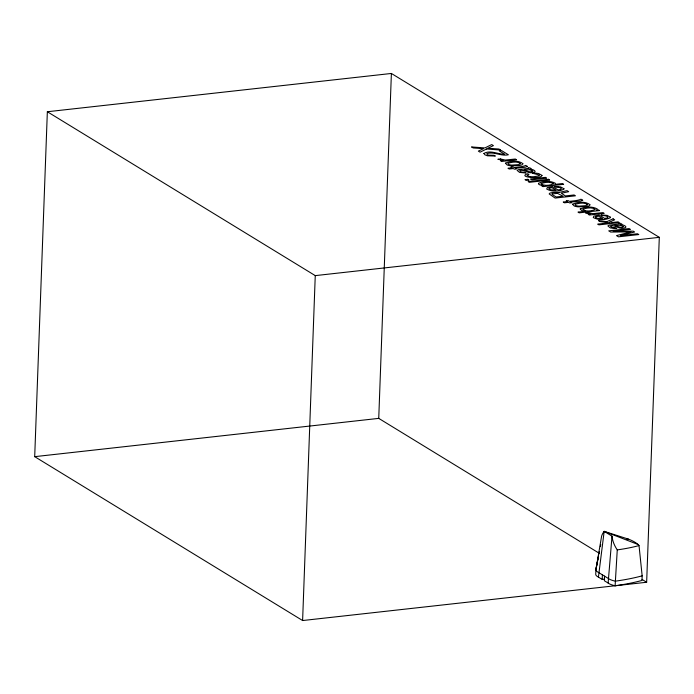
<?xml version="1.0" encoding="UTF-8"?>
<svg xmlns="http://www.w3.org/2000/svg" width="694" height="694" viewBox="0 0 694 694"><rect width="100%" height="100%" fill="white"/><g stroke="black" fill="none" stroke-linecap="round" stroke-linejoin="round"><path stroke-width="1.04" d="M34.7 456.661L47.348 111.743L391.39 73.46L659.3 237.339L646.652 582.257L302.61 620.54L34.7 456.661L378.742 418.378L599.538 553.439M302.61 620.54L315.258 275.622L47.348 111.743M378.742 418.378L391.39 73.46M598.54 555.833L595.912 569.314L595.747 573.912A17.975 5.196 2.1 0 0 598.436 577.113L602.21 579.421L604.353 579.178M598.436 577.113L604.17 531.37L628.564 539.169A53.265 15.398 2.1 0 1 637.942 544.443L639.027 545.571L642.158 575.838L641.993 580.444A123.896 35.81 2.1 0 1 615.118 585.762A17.975 5.196 2.1 0 1 608.126 583.038L604.361 580.739L604.526 576.133M602.21 579.421L602.375 574.814M608.126 583.038L612.013 536.167L604.17 531.37A24.333 13.845 -12.2 0 0 601.403 537.373L595.886 569.852L598.523 556.128M615.118 585.762L617.261 549.882A24.333 18.564 54.5 0 1 612.013 536.167M598.931 554.012L599.33 551.904M600.345 546.62L600.752 544.512M598.939 553.76L599.347 551.687M315.258 275.622L659.3 237.339M604.17 531.37L637.942 544.443M642.037 579.429L646.652 582.257M626.708 539.177A100.361 29.009 2.1 0 1 628.564 539.169M639.027 545.571A100.361 29.009 2.1 0 1 617.261 549.882M642.158 575.838A123.896 35.81 2.1 0 1 615.292 581.164A17.975 5.196 2.1 0 1 608.291 578.44L598.61 572.515A17.975 5.196 2.1 0 1 595.912 569.314M483.909 153.443L484.906 154.805L487.37 155.794L495.36 156.063L494.093 155.282L488.776 155.17L487.205 154.562L486.832 153.6C493.937 151.335 501.085 156.506 508.398 154.788L501.58 150.615L499.229 150.876L504.651 154.198C497.85 154.432 490.311 149.661 483.909 153.443M505.414 163.22L507.141 164.955A6.853 1.978 2.1 0 0 511.01 165.814L519.511 165.519L521.845 164.929L523.068 163.741C518.435 160.149 510.385 160.6 505.414 163.22M572.507 204.262L574.233 205.988A6.853 1.978 2.1 0 0 578.102 206.855L586.612 206.56L588.937 205.971L590.16 204.782C585.528 201.191 577.486 201.642 572.507 204.262M527.449 166.43L525.219 167.228L515.399 168.321L516.405 168.937L514.367 169.163L513.36 168.547L509.223 169.006L507.956 168.234L512.103 167.775L510.914 167.046L512.953 166.82L514.133 167.549C519.251 167.037 523.701 166.525 525.748 165.398L527.449 166.43M582.7 200.228L580.47 201.026L570.65 202.119L571.656 202.735L569.618 202.96L568.612 202.344L564.474 202.804L563.207 202.032L567.354 201.572L566.165 200.844L568.204 200.618L569.384 201.347C574.502 200.835 578.952 200.323 580.999 199.195L582.7 200.228M558.878 192.49L552.537 192.533L549.943 193.079L549.171 193.947L555.122 198.076L575.473 195.812L574.094 194.971L565.367 195.942L561.359 193.218L568.707 191.674L567.015 190.642L558.878 192.49M532.784 170.984C530.476 173.162 526.789 170.611 524.187 169.9L529.513 169.735L532.784 170.984M623.559 226.513C621.251 228.69 617.565 226.131 614.962 225.429L620.28 225.264L623.559 226.513M563.953 188.751L563.884 189.167C558.922 191.804 551.661 191.856 546.699 189.046L547.288 187.614L552.563 186.591L558.011 189.922C565.298 189.271 558.8 186.617 555.859 187.18L554.636 186.434L560.596 186.903L563.953 188.751M610.529 217.239L610.46 217.656C605.489 220.284 598.237 220.336 593.266 217.534L593.856 216.103L599.13 215.071L604.578 218.402C611.874 217.76 605.368 215.105 602.435 215.669L601.204 214.914L607.172 215.392L610.529 217.239M580.227 208.955L581.728 210.542L585.346 211.271L577.963 212.095L579.178 212.841L599.59 210.568L598.436 209.866L596.545 210.074L597.317 208.981C592.364 206.213 585.242 206.604 580.227 208.955M538.449 183.363L538.553 184.127L540.045 184.977L543.74 185.654L541.771 185.871L542.986 186.617L563.667 184.318L562.418 183.554L554.836 184.396L555.443 183.329C550.516 180.518 543.411 181.013 538.449 183.363M541.971 175.391L541.849 175.799C539.863 179.286 516.9 177.065 527.744 173.743L528.958 174.48L527.024 175.435C530.407 177.751 535.178 176.571 538.917 175.79A3.427 0.989 2.1 0 0 539.333 175.009L532.341 173.231L535.265 173.17A5.699 1.648 2.1 0 1 538.744 173.587L541.971 175.391M520.526 163.654L518.635 164.634L511.86 165.103A3.791 1.093 2.1 0 1 509.092 164.599L507.982 163.905L508.095 163.229C511.894 162.214 517.264 160.939 520.526 163.654M587.627 204.695L585.727 205.676L578.952 206.144A3.791 1.093 2.1 0 1 576.185 205.632L575.074 204.938L575.196 204.27C578.987 203.255 584.357 201.98 587.627 204.695M552.164 193.904L552.216 194.511L556.111 196.975L563.068 196.194L557.568 193.392L552.164 193.904M582.986 209.18C585.155 212.147 591.921 210.933 595.131 209.536L595.079 209.172C591.557 207.038 586.664 207.957 582.986 209.18M528.542 168.373L518.461 169.674L517.108 170.377L519.563 172.407L526 173.006L524.837 172.294L521.472 172.051L519.641 170.715C524.048 168.781 528.091 174.02 532.801 172.528C538.544 172.103 532.437 168.642 529.713 169.241L531.17 168.651L529.739 167.792L527.891 167.991L528.542 168.373M619.317 223.893L609.237 225.203L607.883 225.906L610.338 227.936L616.775 228.534L615.613 227.814L612.247 227.58L610.416 226.235C614.823 224.309 618.866 229.541 623.576 228.048C629.319 227.632 623.212 224.162 620.488 224.769L621.945 224.179L620.514 223.312L618.666 223.52L619.317 223.893M549.145 188.369L549.101 188.994L550.646 189.792L555.989 190.121L551.869 187.597L549.145 188.369M595.712 216.858L595.669 217.482L597.213 218.28L602.566 218.601L598.436 216.077L595.712 216.858M553.361 183.91C549.761 185.506 544.634 186.061 541.068 184.066L541.034 183.71C544.66 182.184 549.709 181.55 553.292 183.563L553.361 183.91M486.581 148.976L480.075 152.177L478.348 151.119L483.536 148.663L473.169 147.952L471.53 146.946L484.863 147.935L491.708 144.578L493.425 145.627L487.804 148.238L498.986 149.028L500.652 150.051L486.581 148.976M613.088 218.827L606.816 221.69L598.419 220.571L600.015 221.551L609.514 222.809L597.699 224.119L598.905 224.856L619.248 222.592L618.05 221.854L612.481 222.479L609.523 222.045L614.684 219.798L613.088 218.827M630.768 231.909L616.498 235.613L618.467 236.828L638.818 234.563L637.5 233.757L620.375 235.682L634.611 231.987L633.24 231.154L613.175 231.284L630.369 229.393L629.05 228.586L608.707 230.85L610.659 232.048L630.768 231.909M500.487 158.961L497.858 159.256L503.107 160.427L500.548 160.713L501.736 161.433L516.57 159.785L515.321 159.021L505.171 160.054L500.487 158.961M527.813 179.33L524.985 179.642L526.252 180.414L529.08 180.102L527.813 179.33M545.328 177.378L530.563 179.017L531.838 179.798L546.603 178.15L545.328 177.378M548.468 179.295L528.125 181.559L529.375 182.322L549.717 180.058L548.468 179.295M588.113 212.555L585.476 212.85L590.733 214.021L588.165 214.307L589.353 215.027L604.188 213.379L602.939 212.616L592.797 213.657L588.113 212.555"/></g></svg>
